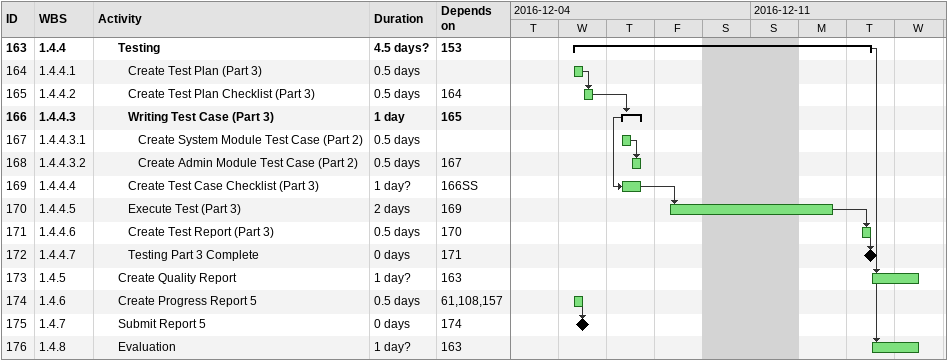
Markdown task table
| ID | WBS | Task | Duration | Start | Finish | Predecessors |
|---|---|---|---|---|---|---|
| 163 | 1.4.4 | **Testing** | 4.5d? | 2016-12-07 | 2016-12-13 | 153 |
| 164 | 1.4.4.1 | Create Test Plan (Part 3) | 0.5d | 2016-12-07 | 2016-12-07 |  |
| 165 | 1.4.4.2 | Create Test Plan Checklist (Part 3) | 0.5d | 2016-12-07 | 2016-12-07 | 164 |
| 166 | 1.4.4.3 | **Writing Test Case (Part 3)** | 1d | 2016-12-08 | 2016-12-08 | 165 |
| 167 | 1.4.4.3.1 | Create System Module Test Case (Part 2) | 0.5d | 2016-12-08 | 2016-12-08 |  |
| 168 | 1.4.4.3.2 | Create Admin Module Test Case (Part 2) | 0.5d | 2016-12-08 | 2016-12-08 | 167 |
| 169 | 1.4.4.4 | Create Test Case Checklist (Part 3) | 1d? | 2016-12-08 | 2016-12-08 | 166SS |
| 170 | 1.4.4.5 | Execute Test (Part 3) | 2d | 2016-12-09 | 2016-12-12 | 169 |
| 171 | 1.4.4.6 | Create Test Report (Part 3) | 0.5d | 2016-12-13 | 2016-12-13 | 170 |
| 172 | 1.4.4.7 | Testing Part 3 Complete | 0d | 2016-12-13 | 2016-12-13 | 171 |
| 173 | 1.4.5 | Create Quality Report | 1d? | 2016-12-13 | 2016-12-14 | 163 |
| 174 | 1.4.6 | Create Progress Report 5 | 0.5d | 2016-12-07 | 2016-12-07 | 61, 108, 157 |
| 175 | 1.4.7 | Submit Report 5 | 0d | 2016-12-07 | 2016-12-07 | 174 |
| 176 | 1.4.8 | Evaluation | 1d? | 2016-12-13 | 2016-12-14 | 163 |
